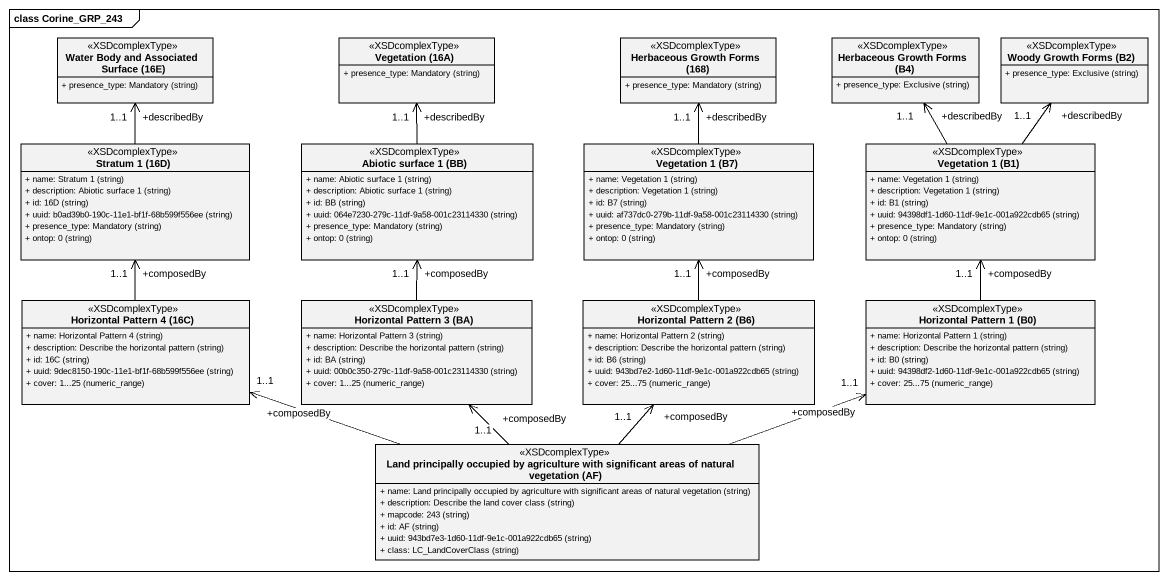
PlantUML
@startuml
mainframe class Corine_GRP_243
hide circle
hide empty members
skinparam classAttributeIconSize 0
class "Water Body and Associated Surface (16E)" as Water_Body_and_Associated <<XSDcomplexType>> {
  {field} + presence_type: Mandatory (string)
}
class "Vegetation (16A)" as Vegetation_16A <<XSDcomplexType>> {
  {field} + presence_type: Mandatory (string)
}
class "Herbaceous Growth Forms (168)" as Herbaceous_Growth_Forms_168 <<XSDcomplexType>> {
  {field} + presence_type: Mandatory (string)
}
class "Herbaceous Growth Forms (B4)" as Herbaceous_Growth_Forms_B4 <<XSDcomplexType>> {
  {field} + presence_type: Exclusive (string)
}
class "Woody Growth Forms (B2)" as Woody_Growth_Forms_B2 <<XSDcomplexType>> {
  {field} + presence_type: Exclusive (string)
}
class "Stratum 1 (16D)" as Stratum_1_16D <<XSDcomplexType>> {
  {field} + name: Stratum 1 (string)
  {field} + description: Abiotic surface 1 (string)
  {field} + id: 16D (string)
  {field} + uuid: b0ad39b0-190c-11e1-bf1f-68b599f556ee (string)
  {field} + presence_type: Mandatory (string)
  {field} + ontop: 0 (string)
}
class "Abiotic surface 1 (BB)" as Abiotic_surface_1_BB <<XSDcomplexType>> {
  {field} + name: Abiotic surface 1 (string)
  {field} + description: Abiotic surface 1 (string)
  {field} + id: BB (string)
  {field} + uuid: 064e7230-279c-11df-9a58-001c23114330 (string)
  {field} + presence_type: Mandatory (string)
  {field} + ontop: 0 (string)
}
class "Vegetation 1 (B7)" as Vegetation_1_B7 <<XSDcomplexType>> {
  {field} + name: Vegetation 1 (string)
  {field} + description: Vegetation 1 (string)
  {field} + id: B7 (string)
  {field} + uuid: af737dc0-279b-11df-9a58-001c23114330 (string)
  {field} + presence_type: Mandatory (string)
  {field} + ontop: 0 (string)
}
class "Vegetation 1 (B1)" as Vegetation_1_B1 <<XSDcomplexType>> {
  {field} + name: Vegetation 1 (string)
  {field} + description: Vegetation 1 (string)
  {field} + id: B1 (string)
  {field} + uuid: 94398df1-1d60-11df-9e1c-001a922cdb65 (string)
  {field} + presence_type: Mandatory (string)
  {field} + ontop: 0 (string)
}
class "Horizontal Pattern 4 (16C)" as Horizontal_Pattern_4_16C <<XSDcomplexType>> {
  {field} + name: Horizontal Pattern 4 (string)
  {field} + description: Describe the horizontal pattern (string)
  {field} + id: 16C (string)
  {field} + uuid: 9dec8150-190c-11e1-bf1f-68b599f556ee (string)
  {field} + cover: 1...25 (numeric_range)
}
class "Horizontal Pattern 3 (BA)" as Horizontal_Pattern_3_BA <<XSDcomplexType>> {
  {field} + name: Horizontal Pattern 3 (string)
  {field} + description: Describe the horizontal pattern (string)
  {field} + id: BA (string)
  {field} + uuid: 00b0c350-279c-11df-9a58-001c23114330 (string)
  {field} + cover: 1...25 (numeric_range)
}
class "Horizontal Pattern 2 (B6)" as Horizontal_Pattern_2_B6 <<XSDcomplexType>> {
  {field} + name: Horizontal Pattern 2 (string)
  {field} + description: Describe the horizontal pattern (string)
  {field} + id: B6 (string)
  {field} + uuid: 943bd7e2-1d60-11df-9e1c-001a922cdb65 (string)
  {field} + cover: 25...75 (numeric_range)
}
class "Horizontal Pattern 1 (B0)" as Horizontal_Pattern_1_B0 <<XSDcomplexType>> {
  {field} + name: Horizontal Pattern 1 (string)
  {field} + description: Describe the horizontal pattern (string)
  {field} + id: B0 (string)
  {field} + uuid: 94398df2-1d60-11df-9e1c-001a922cdb65 (string)
  {field} + cover: 25...75 (numeric_range)
}
class "Land principally occupied by agriculture with significant areas of natural vegetation (AF)" as Land_principally_occupied <<XSDcomplexType>> {
  {field} + name: Land principally occupied by agriculture with significant areas of natural vegetation (string)
  {field} + description: Describe the land cover class (string)
  {field} + mapcode: 243 (string)
  {field} + id: AF (string)
  {field} + uuid: 943bd7e3-1d60-11df-9e1c-001a922cdb65 (string)
  {field} + class: LC_LandCoverClass (string)
}
Stratum_1_16D -up-> "+describedBy\n1..1" Water_Body_and_Associated
Abiotic_surface_1_BB -up-> "+describedBy\n1..1" Vegetation_16A
Vegetation_1_B7 -up-> "+describedBy\n1..1" Herbaceous_Growth_Forms_168
Vegetation_1_B1 -up-> "+describedBy\n1..1" Herbaceous_Growth_Forms_B4
Vegetation_1_B1 -up-> "+describedBy\n1..1" Woody_Growth_Forms_B2
Horizontal_Pattern_4_16C -up-> "+composedBy\n1..1" Stratum_1_16D
Horizontal_Pattern_3_BA -up-> "+composedBy\n1..1" Abiotic_surface_1_BB
Horizontal_Pattern_2_B6 -up-> "+composedBy\n1..1" Vegetation_1_B7
Horizontal_Pattern_1_B0 -up-> "+composedBy\n1..1" Vegetation_1_B1
Land_principally_occupied -left-> "+composedBy\n1..1" Horizontal_Pattern_4_16C
Land_principally_occupied -up-> "+composedBy\n1..1" Horizontal_Pattern_3_BA
Land_principally_occupied -up-> "+composedBy\n1..1" Horizontal_Pattern_2_B6
Land_principally_occupied -right-> "+composedBy\n1..1" Horizontal_Pattern_1_B0
@enduml
